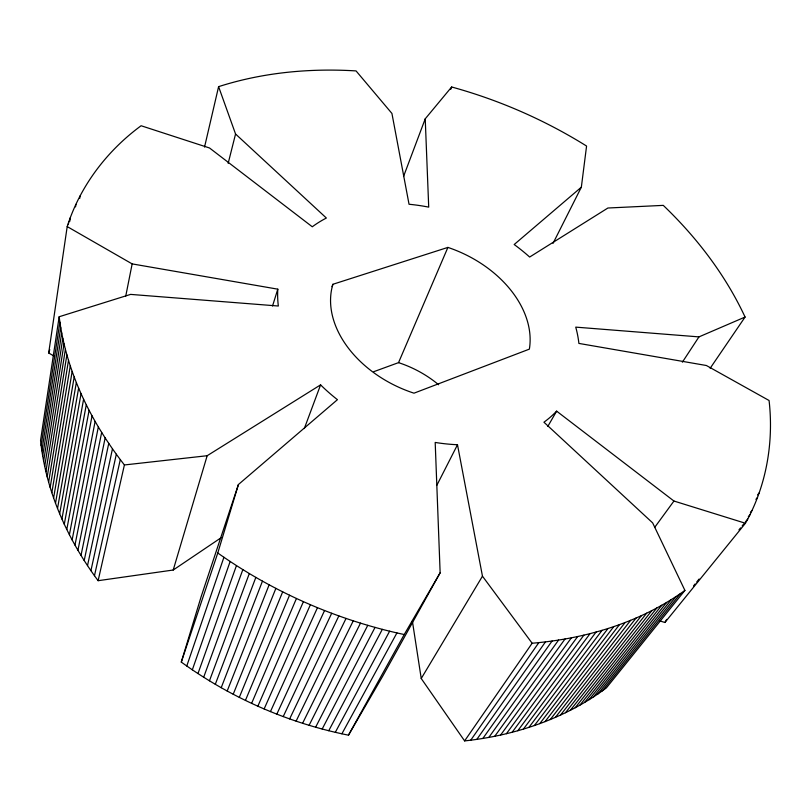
<?xml version="1.0" encoding="UTF-8"?>
<svg xmlns="http://www.w3.org/2000/svg" width="811" height="811" viewBox="0 0 811 811"><rect width="100%" height="100%" fill="white"/><g stroke="black" fill="none" stroke-linecap="round" stroke-linejoin="round"><path stroke-width="1.22" d="M553.031 243.371L581.345 187.189L586.576 146.051C544.769 119.987 499.16 100.027 451.646 86.99L425.228 118.822L403.523 176.524M54.134 356.171L48.69 352.978L67.201 226.583C80.096 186.094 106.991 150.785 141.104 125.746L209.532 147.987L312.286 226.776A157.263 112.354 23.7 0 1 326.367 218.027L235.555 133.997L218.595 86.655C262.815 72.453 309.812 68.083 356.049 70.912L391.926 113.439L409.038 204.26A157.263 112.354 23.7 0 1 428.715 207.129L425.228 118.822M68.367 224.525L68.732 222.021M69.817 221.291L70.375 217.53M75.535 206.876L75.91 204.392M67.201 226.583L132.152 263.899L277.798 289.172A157.263 112.354 23.7 0 0 278.335 306.021L130.612 294.393L59.173 316.746L40.55 440.464C45.943 491.476 67.658 539.791 98.121 580.696L173.219 570.021L221.373 537.551M41.148 445.624L59.882 322.119L59.173 316.746M79.721 198.411L80.096 195.927M41.868 450.794L60.724 327.512L59.882 322.119M42.699 455.985L61.697 332.936L60.724 327.512M43.652 461.195L62.802 338.39L61.697 332.936M44.717 466.426L64.028 343.854L62.802 338.39M45.903 471.657L65.397 349.338L64.028 343.854M47.21 476.909L66.887 354.843L65.397 349.338M48.63 482.16L68.509 360.368L66.887 354.843M50.17 487.421L70.273 365.893L68.509 360.368M51.833 492.682L72.159 371.438L70.273 365.893M53.607 497.954L74.186 376.983L72.159 371.438M55.513 503.225L76.335 382.549L74.186 376.983M57.53 508.487L78.626 388.104L76.335 382.549M59.659 513.748L81.049 393.659L78.626 388.104M61.92 518.999L83.594 399.225L81.049 393.659M64.292 524.251L86.28 404.78L83.594 399.225M66.786 529.482L89.098 410.325L86.28 404.78M69.401 534.702L92.048 415.871L89.098 410.325M72.128 539.903L95.12 421.406L92.048 415.871M74.977 545.093L98.334 426.921L95.12 421.406M125.766 296.015L132.152 263.899M77.937 550.263L101.669 432.415L98.334 426.921M81.009 555.403L105.146 437.899L101.669 432.415M84.202 560.523L108.745 443.364L105.146 437.899M87.517 565.612L112.465 448.807L108.745 443.364M90.933 570.67L116.318 454.221L112.465 448.807M94.471 575.709L120.292 459.604L116.318 454.221M98.121 580.696L124.397 464.956L120.292 459.604M204.544 147.075L218.595 86.655M228.175 163.325L235.555 133.997M173.219 570.021L207.17 455.721L320.588 384.86A157.263 112.354 23.7 0 0 337.437 399.681L238.424 484.522L201.118 596.734L181.289 662.09C230.963 697.997 288.392 723.108 348.487 735.172L382.701 676.192L440.14 572.799L435.193 442.441A157.263 112.354 23.7 0 0 457.495 444.742L482.464 576.175L532.138 643.235C586.292 638.662 640.528 622.503 684.91 590.408L652.662 522.892L543.938 422.207A157.263 112.354 23.7 0 0 556.63 411.147L673.941 501.036L745.441 523.257C766.334 486.276 773.897 442.532 769.071 400.502L706.381 365.508L578.892 343.418A157.263 112.354 23.7 0 0 575.739 327.127L698.96 336.889L745.076 317.05C725.46 274.929 696.75 237.441 663.276 205.376L607.915 208.011L529.654 257.046A157.263 112.354 23.7 0 0 514.184 244.527L581.345 187.189M181.289 662.09L217.774 553.011L238.424 484.522M272.537 305.98L277.798 289.172M48.69 352.978L49.765 349.622M186.773 665.993L223.917 557.279L217.774 553.011M192.339 669.815L230.152 561.476L223.917 557.279M332.054 286.658L332.895 284.286L447.905 247.406A104.011 74.206 23.7 0 1 529.36 349.135L413.995 393.173A104.011 74.206 23.7 0 1 332.895 284.286M197.975 673.566L236.457 565.581L230.152 561.476M203.683 677.226L242.854 569.606L236.457 565.581M209.461 680.804L249.312 573.539L242.854 569.606M304.307 428.563L320.588 384.86M215.3 684.302L255.85 577.391L249.312 573.539M450.744 89.332L451.646 86.99M221.21 687.708L262.46 581.142L255.85 577.391M227.181 691.023L269.14 584.802L262.46 581.142M233.213 694.246L275.882 588.37L269.14 584.802M239.296 697.379L282.674 591.837L275.882 588.37M245.429 700.41L289.537 595.213L282.674 591.837M251.623 703.35L296.441 598.477L289.537 595.213M373.8 371.671L398.536 362.639L447.905 247.406M257.857 706.199L303.405 601.65L296.441 598.477M264.133 708.946L310.41 604.712C340.63 617.637 372.077 627.694 404.233 634.526L440.14 572.799M270.458 711.592L317.466 607.672M276.825 714.136L324.552 610.521M283.221 716.579L331.689 613.268M289.649 718.911L338.846 615.904M296.106 721.151L346.044 618.428M302.594 723.28L353.261 620.841M309.103 725.298L360.5 623.142M436.906 485.181L457.495 444.742M315.631 727.214L367.758 625.322M322.18 729.028L375.037 627.4M328.749 730.721L382.326 629.356M335.318 732.313L389.625 631.201M341.897 733.793L396.924 632.925M348.487 735.172L404.233 634.526M660.093 621.013L664.939 622.473L666.652 619.401M547.82 426.404L556.63 411.147M684.91 590.408L606.405 687.87C565.389 718.566 515.249 735.465 464.612 740.909L421.233 678.513L482.464 576.175M682.365 362.182L698.96 336.889M710.142 368.295L745.076 317.05M464.612 740.909L532.138 643.235M470.745 740.19L538.849 642.606M476.838 739.368L545.489 641.866M482.859 738.436L552.068 641.025M488.84 737.402L558.576 640.061M494.761 736.266L565.024 638.987M500.62 735.04L571.39 637.811M654.619 527.485L673.941 501.036M506.409 733.702L577.685 636.523M512.146 732.262L583.9 635.135M517.803 730.731L590.043 633.634M523.399 729.099L596.095 632.033M528.924 727.376L602.076 630.329M534.378 725.551L607.966 628.525M539.761 723.635L613.765 626.619M545.063 721.628L619.482 624.612M550.294 719.529L625.099 622.513M555.434 717.35L630.634 620.324M560.502 715.079L636.067 618.033M565.49 712.717L641.4 615.661M570.386 710.274L646.651 613.187M575.202 707.75L651.791 610.632M579.926 705.134L656.829 607.986M584.569 702.448L661.776 605.259M589.11 699.69L666.612 602.451M593.571 696.842L671.346 599.562M597.94 693.922L675.979 596.582M757.555 494.933L759.126 492.976M755.933 499.363L757.504 497.396M602.218 690.931L680.5 593.54M750.398 512.44L751.979 510.494M748.32 516.749L749.911 514.782M693.537 585.917L695.128 583.95M696.72 581.984L699.112 579.034M738.963 529.857L740.565 527.89M742.156 525.923L743.748 523.957M745.339 521.99L747.732 519.04M664.939 622.473L745.441 523.257M124.397 464.956L207.17 455.721M303.405 601.65L310.41 604.712M412.383 621.104L421.233 678.513M398.536 362.639A94.816 72.949 23.7 0 1 438.619 384.749"/></g></svg>
